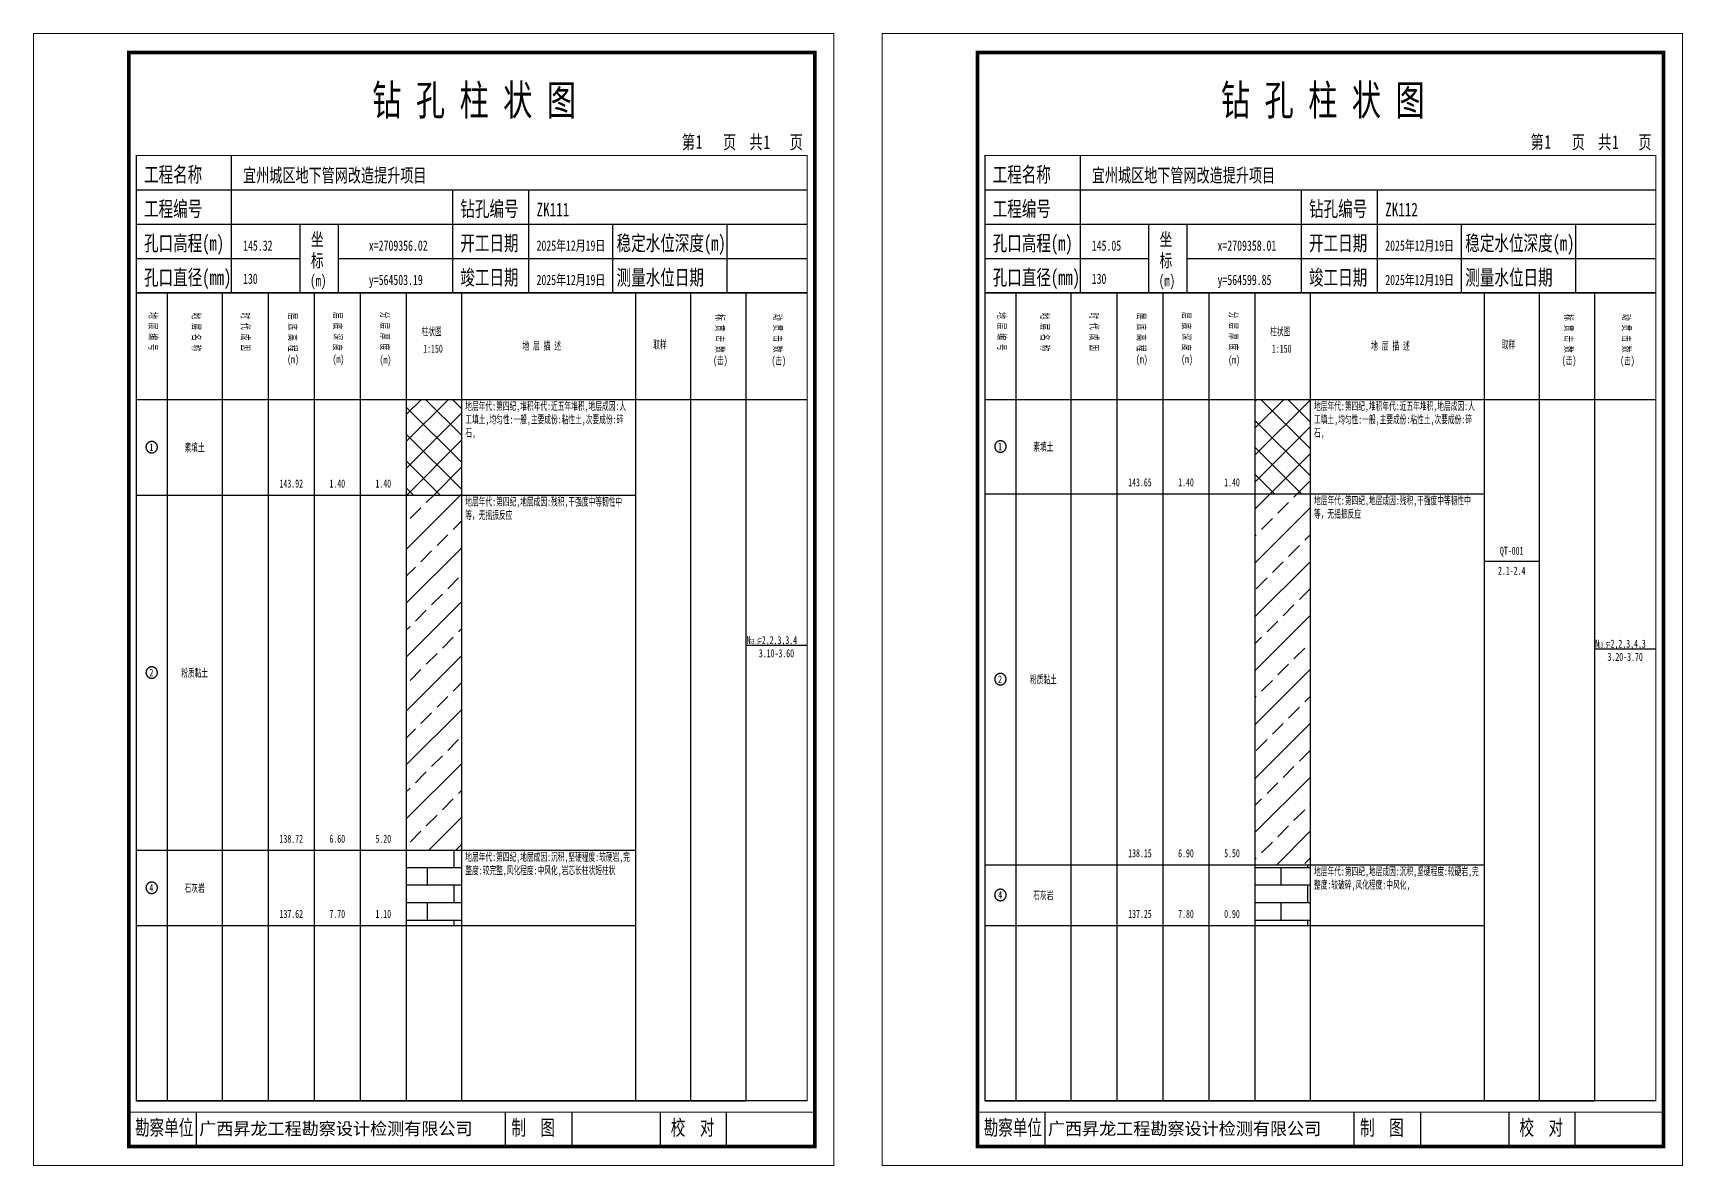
# Model space of a CAD drawing. Header units: millimetres. Extents: x 0 to 2711117, y 0 to 567555.
# Drawn here: x 29394.5 to 29827.4, y -0.1 to 297.1 of the extents above; entities that cross this region are included whole.
import ezdxf
from ezdxf.enums import TextEntityAlignment as Align

# ---------------------------------------------------------------- set-up
doc = ezdxf.new("R2010")
doc.units = ezdxf.units.MM
doc.layers.add('GICAD_POU_TEXTS', color=7, linetype='Continuous')
doc.layers.add('勘察点图例', color=7, linetype='Continuous')
doc.styles.add('HEAD_FONT', font='simfang.ttf', dxfattribs={"width": 0.6})
doc.styles.add('HEAD_FONT2', font='simfang.ttf', dxfattribs={"width": 0.6})
doc.styles.add('HT', font='simhei.ttf')
doc.styles.add('LZ_FONT', font='simfang.ttf', dxfattribs={"width": 0.7, "height": 8})
doc.styles.add('成果图图块', font='simfang.ttf', dxfattribs={"height": 2.5})
doc.styles.add('成果图表体', font='simfang.ttf', dxfattribs={"width": 0.6, "height": 2.1})
pattern_1 = [(45, (0, 0), (-3.5355339, 3.5355339), []), (135, (0, 0), (-3.5355339, -3.5355339), [])]
pattern_2 = [(45, (0, 0), (-7.0710678, 7.0710678), []), (45, (7.071, 0), (-7.0710678, 7.0710678), [4, -2])]
pattern_3 = [(0, (0, 0), (0, 4.6), []), (90, (0, 0), (-7, 4.6), [4.6, -4.6])]

# ---------------------------------------------------------------- blocks, each defined once
blk = doc.blocks.new('ZK111')
for p, q in [((52, 229), (52, 265)), ((27, 256), (203, 256)), ((110, 229), (110, 256)), ((130, 229), (130, 256)), ((27, 247), (203, 247)), ((70, 229), (70, 247)), ((80, 229), (80, 247)), ((152, 229), (152, 247)), ((182, 229), (182, 247)), ((27, 238), (70, 238)), ((80, 238), (203, 238)), ((27, 229), (35.05, 229)), ((35.05, 229), (35.05, 17)), ((35.05, 229), (49.53, 229)), ((49.53, 229), (49.53, 17)), ((49.53, 229), (61.6, 229)), ((61.6, 229), (61.6, 17)), ((61.6, 229), (73.68, 229)), ((73.68, 229), (73.68, 17)), ((73.68, 229), (85.75, 229)), ((85.75, 229), (85.75, 17)), ((85.75, 229), (97.82, 229)), ((97.82, 229), (97.82, 17)), ((97.82, 229), (112.3, 229)), ((112.3, 229), (112.3, 17)), ((112.3, 229), (157.93, 229)), ((157.93, 229), (157.93, 17)), ((157.93, 229), (172.42, 229)), ((172.42, 229), (172.42, 17)), ((172.42, 229), (186.9, 229)), ((186.9, 229), (186.9, 17)), ((186.9, 229), (203, 229)), ((27, 201), (203, 201)), ((27, 17), (35.05, 17)), ((35.05, 17), (49.53, 17)), ((42.74, 4.95), (42.74, 13.95)), ((42.74, 4.95), (42.74, 13.95)), ((49.53, 17), (61.6, 17)), ((61.6, 17), (73.68, 17)), ((73.68, 17), (85.75, 17)), ((85.75, 17), (97.82, 17)), ((97.82, 17), (112.3, 17)), ((112.3, 17), (157.93, 17)), ((123.83, 4.95), (123.83, 13.95)), ((141.38, 4.95), (141.38, 13.95)), ((157.93, 17), (172.42, 17)), ((164.48, 4.95), (164.48, 13.95)), ((172.42, 17), (186.9, 17)), ((181.84, 4.95), (181.84, 13.95)), ((181.84, 4.95), (181.84, 13.95))]:
    blk.add_line(p, q)
for points, const_width in [([(0, 0), (210, 0), (210, 297), (0, 297)], 0.25), ([(25, 5), (205, 5), (205, 292), (25, 292)], 1), ([(27, 265), (203, 265), (203, 17), (27, 17)], 0.3)]:
    blk.add_lwpolyline(points, close=True, dxfattribs=dict(const_width=const_width))
at = {"const_width": 0.3}
for points in [[(27, 229), (203, 229)], [(25, 14), (205, 14)]]:
    blk.add_lwpolyline(points, dxfattribs=at)
at = {"style": 'LZ_FONT', "width": 0.7}
for s, height, p in [('钻 孔 柱 状 图', 8, (88.9, 275.54)), ('第', 3.6, (170.12, 266.7)), ('1', 3.6, (173.78, 266.75)), ('页', 3.6, (180.96, 266.7)), ('共', 3.6, (187.88, 266.7)), ('1', 3.6, (191.54, 266.7)), ('页', 3.6, (198.44, 266.7)), ('工程名称', 4, (29, 258)), ('宜州城区地下管网改造提升项目', 3.6, (55, 258)), ('工程编号', 4, (29, 249)), ('钻孔编号', 4, (112, 249)), ('ZK111', 3.6, (132, 249)), ('孔口高程(m)', 4, (29, 240)), ('145.32', 2.7, (55, 240)), ('坐', 3.5, (72.79, 241.24)), ('x=2709356.02', 2.7, (88, 240)), ('开工日期', 4, (112, 240)), ('2025年12月19日', 2.7, (132, 240)), ('稳定水位深度(m)', 4, (153, 240)), ('标', 3.5, (72.79, 235.7)), ('孔口直径(mm)', 4, (29, 231)), ('130', 2.7, (54.98, 231.31)), ('(m) ', 3, (72.59, 230.65)), ('竣工日期', 4, (112, 231)), ('2025年12月19日', 2.7, (132, 231)), ('测量水位日期', 4, (153, 231)), ('y=564503.19', 2.7, (88, 231)), ('勘察单位', 4, (26.65, 7.95)), ('制  图', 4, (125.4, 7.95)), ('校  对', 4, (167.22, 7.95))]:
    blk.add_text(s, height=height, dxfattribs=at).set_placement(p)
at = {"style": 'HT'}
blk.add_text('广西昇龙工程勘察设计检测有限公司', height=3.2865, dxfattribs=at).set_placement((43.48, 8.02))
at = {"char_height": 2.1, "width": 22.806, "attachment_point": 1, "rotation": 270, "style": 'HEAD_FONT'}
for s, insert in [('地 层 编 号', (32.46, 223.92)), ('地 层 名 称', (43.79, 223.76)), ('时 代 成 因', (56.67, 223.83)), ('层 底 高 程', (69.07, 223.71)), ('层 底 深 度', (80.9, 223.91)), ('分 层 厚 度', (93.26, 224.01)), ('标 贯 击 数', (181.21, 223.37)), ('动 贯 击 数', (196.38, 223.43))]:
    blk.add_mtext(s, dxfattribs=dict(at, insert=insert))
at = {"char_height": 2.1, "attachment_point": 1}
for s, insert, width, style in [('柱状图', (101.82, 219.87), 7.855, 'HEAD_FONT2'), ('取样', (162.58, 216.44), 7.855, 'HEAD_FONT2'), ('(m)', (66.58, 212.56), 4.7944, 'HEAD_FONT'), ('(m)', (78.47, 212.61), 4.7944, 'HEAD_FONT'), ('(m)', (90.81, 212.43), 4.7944, 'HEAD_FONT'), ('1:150', (102.26, 215.36), 6.9223, 'HEAD_FONT2'), ('地 层 描 述', (128.29, 216.11), 22.0781, 'HEAD_FONT2'), ('(击)', (178.33, 212.31), 7.855, 'HEAD_FONT2'), ('(击)', (193.64, 212.22), 7.855, 'HEAD_FONT2')]:
    blk.add_mtext(s, dxfattribs=dict(at, insert=insert, width=width, style=style))
blk = doc.blocks.new('ZK111_0')
at = {"color": 7}
blk.add_polyline3d([(-1.5, 0.02, 0), (-1.5, -0.06, 0), (-1.49, -0.13, 0), (-1.48, -0.2, 0), (-1.47, -0.28, 0), (-1.46, -0.35, 0), (-1.44, -0.42, 0), (-1.41, -0.49, 0), (-1.39, -0.56, 0), (-1.36, -0.63, 0), (-1.32, -0.69, 0), (-1.29, -0.76, 0), (-1.25, -0.82, 0), (-1.2, -0.88, 0), (-1.16, -0.94, 0), (-1.11, -0.99, 0), (-1.06, -1.04, 0), (-1.01, -1.1, 0), (-0.95, -1.14, 0), (-0.89, -1.19, 0), (-0.83, -1.23, 0), (-0.77, -1.27, 0), (-0.71, -1.31, 0), (-0.64, -1.34, 0), (-0.57, -1.37, 0), (-0.51, -1.4, 0), (-0.44, -1.42, 0), (-0.36, -1.44, 0), (-0.29, -1.46, 0), (-0.22, -1.47, 0), (-0.15, -1.48, 0), (-0.07, -1.48, 0), (0, -1.48, 0), (0.07, -1.48, 0), (0.15, -1.48, 0), (0.22, -1.47, 0), (0.29, -1.46, 0), (0.36, -1.44, 0), (0.44, -1.42, 0), (0.51, -1.4, 0), (0.57, -1.37, 0), (0.64, -1.34, 0), (0.71, -1.31, 0), (0.77, -1.27, 0), (0.83, -1.23, 0), (0.89, -1.19, 0), (0.95, -1.14, 0), (1.01, -1.1, 0), (1.06, -1.04, 0), (1.11, -0.99, 0), (1.16, -0.94, 0), (1.2, -0.88, 0), (1.25, -0.82, 0), (1.29, -0.76, 0), (1.32, -0.69, 0), (1.36, -0.63, 0), (1.39, -0.56, 0), (1.41, -0.49, 0), (1.44, -0.42, 0), (1.46, -0.35, 0), (1.47, -0.28, 0), (1.48, -0.2, 0), (1.49, -0.13, 0), (1.5, -0.06, 0), (1.5, 0.02, 0), (1.5, 0.09, 0), (1.49, 0.16, 0), (1.48, 0.24, 0), (1.47, 0.31, 0), (1.46, 0.38, 0), (1.44, 0.45, 0), (1.41, 0.52, 0), (1.39, 0.59, 0), (1.36, 0.66, 0), (1.32, 0.72, 0), (1.29, 0.79, 0), (1.25, 0.85, 0), (1.2, 0.91, 0), (1.16, 0.97, 0), (1.11, 1.02, 0), (1.06, 1.08, 0), (1.01, 1.13, 0), (0.95, 1.18, 0), (0.89, 1.22, 0), (0.83, 1.26, 0), (0.77, 1.3, 0), (0.71, 1.34, 0), (0.64, 1.37, 0), (0.57, 1.4, 0), (0.51, 1.43, 0), (0.44, 1.45, 0), (0.36, 1.47, 0), (0.29, 1.49, 0), (0.22, 1.5, 0), (0.15, 1.51, 0), (0.07, 1.51, 0), (0, 1.52, 0), (-0.07, 1.51, 0), (-0.15, 1.51, 0), (-0.22, 1.5, 0), (-0.29, 1.49, 0), (-0.36, 1.47, 0), (-0.44, 1.45, 0), (-0.51, 1.43, 0), (-0.57, 1.4, 0), (-0.64, 1.37, 0), (-0.71, 1.34, 0), (-0.77, 1.3, 0), (-0.83, 1.26, 0), (-0.89, 1.22, 0), (-0.95, 1.18, 0), (-1.01, 1.13, 0), (-1.06, 1.08, 0), (-1.11, 1.02, 0), (-1.16, 0.97, 0), (-1.2, 0.91, 0), (-1.25, 0.85, 0), (-1.29, 0.79, 0), (-1.32, 0.72, 0), (-1.36, 0.66, 0), (-1.39, 0.59, 0), (-1.41, 0.52, 0), (-1.44, 0.45, 0), (-1.46, 0.38, 0), (-1.47, 0.31, 0), (-1.48, 0.24, 0), (-1.49, 0.16, 0), (-1.5, 0.09, 0), (-1.5, 0.02, 0)], dxfattribs=at)
at = {"layer": 'GICAD_POU_TEXTS', "color": 7, "style": '成果图图块', "width": 0.7}
blk.add_text('1', height=2, dxfattribs=at).set_placement((-0.09, -0.99), align=Align.CENTER)
blk = doc.blocks.new('ZK111_1')
at = {"color": 7}
blk.add_polyline3d([(-1.5, 0.02, 0), (-1.5, -0.06, 0), (-1.49, -0.13, 0), (-1.48, -0.2, 0), (-1.47, -0.28, 0), (-1.46, -0.35, 0), (-1.44, -0.42, 0), (-1.41, -0.49, 0), (-1.39, -0.56, 0), (-1.36, -0.63, 0), (-1.32, -0.69, 0), (-1.29, -0.76, 0), (-1.25, -0.82, 0), (-1.2, -0.88, 0), (-1.16, -0.94, 0), (-1.11, -0.99, 0), (-1.06, -1.04, 0), (-1.01, -1.1, 0), (-0.95, -1.14, 0), (-0.89, -1.19, 0), (-0.83, -1.23, 0), (-0.77, -1.27, 0), (-0.71, -1.31, 0), (-0.64, -1.34, 0), (-0.57, -1.37, 0), (-0.51, -1.4, 0), (-0.44, -1.42, 0), (-0.36, -1.44, 0), (-0.29, -1.46, 0), (-0.22, -1.47, 0), (-0.15, -1.48, 0), (-0.07, -1.48, 0), (0, -1.48, 0), (0.07, -1.48, 0), (0.15, -1.48, 0), (0.22, -1.47, 0), (0.29, -1.46, 0), (0.36, -1.44, 0), (0.44, -1.42, 0), (0.51, -1.4, 0), (0.57, -1.37, 0), (0.64, -1.34, 0), (0.71, -1.31, 0), (0.77, -1.27, 0), (0.83, -1.23, 0), (0.89, -1.19, 0), (0.95, -1.14, 0), (1.01, -1.1, 0), (1.06, -1.04, 0), (1.11, -0.99, 0), (1.16, -0.94, 0), (1.2, -0.88, 0), (1.25, -0.82, 0), (1.29, -0.76, 0), (1.32, -0.69, 0), (1.36, -0.63, 0), (1.39, -0.56, 0), (1.41, -0.49, 0), (1.44, -0.42, 0), (1.46, -0.35, 0), (1.47, -0.28, 0), (1.48, -0.2, 0), (1.49, -0.13, 0), (1.5, -0.06, 0), (1.5, 0.02, 0), (1.5, 0.09, 0), (1.49, 0.16, 0), (1.48, 0.24, 0), (1.47, 0.31, 0), (1.46, 0.38, 0), (1.44, 0.45, 0), (1.41, 0.52, 0), (1.39, 0.59, 0), (1.36, 0.66, 0), (1.32, 0.72, 0), (1.29, 0.79, 0), (1.25, 0.85, 0), (1.2, 0.91, 0), (1.16, 0.97, 0), (1.11, 1.02, 0), (1.06, 1.08, 0), (1.01, 1.13, 0), (0.95, 1.18, 0), (0.89, 1.22, 0), (0.83, 1.26, 0), (0.77, 1.3, 0), (0.71, 1.34, 0), (0.64, 1.37, 0), (0.57, 1.4, 0), (0.51, 1.43, 0), (0.44, 1.45, 0), (0.36, 1.47, 0), (0.29, 1.49, 0), (0.22, 1.5, 0), (0.15, 1.51, 0), (0.07, 1.51, 0), (0, 1.52, 0), (-0.07, 1.51, 0), (-0.15, 1.51, 0), (-0.22, 1.5, 0), (-0.29, 1.49, 0), (-0.36, 1.47, 0), (-0.44, 1.45, 0), (-0.51, 1.43, 0), (-0.57, 1.4, 0), (-0.64, 1.37, 0), (-0.71, 1.34, 0), (-0.77, 1.3, 0), (-0.83, 1.26, 0), (-0.89, 1.22, 0), (-0.95, 1.18, 0), (-1.01, 1.13, 0), (-1.06, 1.08, 0), (-1.11, 1.02, 0), (-1.16, 0.97, 0), (-1.2, 0.91, 0), (-1.25, 0.85, 0), (-1.29, 0.79, 0), (-1.32, 0.72, 0), (-1.36, 0.66, 0), (-1.39, 0.59, 0), (-1.41, 0.52, 0), (-1.44, 0.45, 0), (-1.46, 0.38, 0), (-1.47, 0.31, 0), (-1.48, 0.24, 0), (-1.49, 0.16, 0), (-1.5, 0.09, 0), (-1.5, 0.02, 0)], dxfattribs=at)
at = {"layer": 'GICAD_POU_TEXTS', "color": 7, "style": '成果图图块', "width": 0.7}
blk.add_text('2', height=2, dxfattribs=at).set_placement((-0.09, -0.99), align=Align.CENTER)
blk = doc.blocks.new('ZK111_2')
at = {"color": 7}
blk.add_polyline3d([(-1.5, 0.02, 0), (-1.5, -0.06, 0), (-1.49, -0.13, 0), (-1.48, -0.2, 0), (-1.47, -0.28, 0), (-1.46, -0.35, 0), (-1.44, -0.42, 0), (-1.41, -0.49, 0), (-1.39, -0.56, 0), (-1.36, -0.63, 0), (-1.32, -0.69, 0), (-1.29, -0.76, 0), (-1.25, -0.82, 0), (-1.2, -0.88, 0), (-1.16, -0.94, 0), (-1.11, -0.99, 0), (-1.06, -1.04, 0), (-1.01, -1.1, 0), (-0.95, -1.14, 0), (-0.89, -1.19, 0), (-0.83, -1.23, 0), (-0.77, -1.27, 0), (-0.71, -1.31, 0), (-0.64, -1.34, 0), (-0.57, -1.37, 0), (-0.51, -1.4, 0), (-0.44, -1.42, 0), (-0.36, -1.44, 0), (-0.29, -1.46, 0), (-0.22, -1.47, 0), (-0.15, -1.48, 0), (-0.07, -1.48, 0), (0, -1.48, 0), (0.07, -1.48, 0), (0.15, -1.48, 0), (0.22, -1.47, 0), (0.29, -1.46, 0), (0.36, -1.44, 0), (0.44, -1.42, 0), (0.51, -1.4, 0), (0.57, -1.37, 0), (0.64, -1.34, 0), (0.71, -1.31, 0), (0.77, -1.27, 0), (0.83, -1.23, 0), (0.89, -1.19, 0), (0.95, -1.14, 0), (1.01, -1.1, 0), (1.06, -1.04, 0), (1.11, -0.99, 0), (1.16, -0.94, 0), (1.2, -0.88, 0), (1.25, -0.82, 0), (1.29, -0.76, 0), (1.32, -0.69, 0), (1.36, -0.63, 0), (1.39, -0.56, 0), (1.41, -0.49, 0), (1.44, -0.42, 0), (1.46, -0.35, 0), (1.47, -0.28, 0), (1.48, -0.2, 0), (1.49, -0.13, 0), (1.5, -0.06, 0), (1.5, 0.02, 0), (1.5, 0.09, 0), (1.49, 0.16, 0), (1.48, 0.24, 0), (1.47, 0.31, 0), (1.46, 0.38, 0), (1.44, 0.45, 0), (1.41, 0.52, 0), (1.39, 0.59, 0), (1.36, 0.66, 0), (1.32, 0.72, 0), (1.29, 0.79, 0), (1.25, 0.85, 0), (1.2, 0.91, 0), (1.16, 0.97, 0), (1.11, 1.02, 0), (1.06, 1.08, 0), (1.01, 1.13, 0), (0.95, 1.18, 0), (0.89, 1.22, 0), (0.83, 1.26, 0), (0.77, 1.3, 0), (0.71, 1.34, 0), (0.64, 1.37, 0), (0.57, 1.4, 0), (0.51, 1.43, 0), (0.44, 1.45, 0), (0.36, 1.47, 0), (0.29, 1.49, 0), (0.22, 1.5, 0), (0.15, 1.51, 0), (0.07, 1.51, 0), (0, 1.52, 0), (-0.07, 1.51, 0), (-0.15, 1.51, 0), (-0.22, 1.5, 0), (-0.29, 1.49, 0), (-0.36, 1.47, 0), (-0.44, 1.45, 0), (-0.51, 1.43, 0), (-0.57, 1.4, 0), (-0.64, 1.37, 0), (-0.71, 1.34, 0), (-0.77, 1.3, 0), (-0.83, 1.26, 0), (-0.89, 1.22, 0), (-0.95, 1.18, 0), (-1.01, 1.13, 0), (-1.06, 1.08, 0), (-1.11, 1.02, 0), (-1.16, 0.97, 0), (-1.2, 0.91, 0), (-1.25, 0.85, 0), (-1.29, 0.79, 0), (-1.32, 0.72, 0), (-1.36, 0.66, 0), (-1.39, 0.59, 0), (-1.41, 0.52, 0), (-1.44, 0.45, 0), (-1.46, 0.38, 0), (-1.47, 0.31, 0), (-1.48, 0.24, 0), (-1.49, 0.16, 0), (-1.5, 0.09, 0), (-1.5, 0.02, 0)], dxfattribs=at)
at = {"layer": 'GICAD_POU_TEXTS', "color": 7, "style": '成果图图块', "width": 0.7}
blk.add_text('4', height=2, dxfattribs=at).set_placement((-0.09, -0.99), align=Align.CENTER)
blk = doc.blocks.new('ZK112')
for p, q in [((52, 229), (52, 265)), ((27, 256), (203, 256)), ((110, 229), (110, 256)), ((130, 229), (130, 256)), ((27, 247), (203, 247)), ((70, 229), (70, 247)), ((80, 229), (80, 247)), ((152, 229), (152, 247)), ((182, 229), (182, 247)), ((27, 238), (70, 238)), ((80, 238), (203, 238)), ((27, 229), (35.05, 229)), ((35.05, 229), (35.05, 17)), ((35.05, 229), (49.53, 229)), ((49.53, 229), (49.53, 17)), ((49.53, 229), (61.6, 229)), ((61.6, 229), (61.6, 17)), ((61.6, 229), (73.68, 229)), ((73.68, 229), (73.68, 17)), ((73.68, 229), (85.75, 229)), ((85.75, 229), (85.75, 17)), ((85.75, 229), (97.82, 229)), ((97.82, 229), (97.82, 17)), ((97.82, 229), (112.3, 229)), ((112.3, 229), (112.3, 17)), ((112.3, 229), (157.93, 229)), ((157.93, 229), (157.93, 17)), ((157.93, 229), (172.42, 229)), ((172.42, 229), (172.42, 17)), ((172.42, 229), (186.9, 229)), ((186.9, 229), (186.9, 17)), ((186.9, 229), (203, 229)), ((27, 201), (203, 201)), ((27, 17), (35.05, 17)), ((35.05, 17), (49.53, 17)), ((42.74, 4.95), (42.74, 13.95)), ((42.74, 4.95), (42.74, 13.95)), ((49.53, 17), (61.6, 17)), ((61.6, 17), (73.68, 17)), ((73.68, 17), (85.75, 17)), ((85.75, 17), (97.82, 17)), ((97.82, 17), (112.3, 17)), ((112.3, 17), (157.93, 17)), ((123.83, 4.95), (123.83, 13.95)), ((141.38, 4.95), (141.38, 13.95)), ((157.93, 17), (172.42, 17)), ((164.48, 4.95), (164.48, 13.95)), ((172.42, 17), (186.9, 17)), ((181.84, 4.95), (181.84, 13.95)), ((181.84, 4.95), (181.84, 13.95))]:
    blk.add_line(p, q)
for points, const_width in [([(0, 0), (210, 0), (210, 297), (0, 297)], 0.25), ([(25, 5), (205, 5), (205, 292), (25, 292)], 1), ([(27, 265), (203, 265), (203, 17), (27, 17)], 0.3)]:
    blk.add_lwpolyline(points, close=True, dxfattribs=dict(const_width=const_width))
at = {"const_width": 0.3}
for points in [[(27, 229), (203, 229)], [(25, 14), (205, 14)]]:
    blk.add_lwpolyline(points, dxfattribs=at)
at = {"style": 'LZ_FONT', "width": 0.7}
for s, height, p in [('钻 孔 柱 状 图', 8, (88.9, 275.54)), ('第', 3.6, (170.12, 266.7)), ('1', 3.6, (173.78, 266.75)), ('页', 3.6, (180.96, 266.7)), ('共', 3.6, (187.88, 266.7)), ('1', 3.6, (191.54, 266.7)), ('页', 3.6, (198.44, 266.7)), ('工程名称', 4, (29, 258)), ('宜州城区地下管网改造提升项目', 3.6, (55, 258)), ('工程编号', 4, (29, 249)), ('钻孔编号', 4, (112, 249)), ('ZK112', 3.6, (132, 249)), ('孔口高程(m)', 4, (29, 240)), ('145.05', 2.7, (55, 240)), ('坐', 3.5, (72.79, 241.24)), ('x=2709358.01', 2.7, (88, 240)), ('开工日期', 4, (112, 240)), ('2025年12月19日', 2.7, (132, 240)), ('稳定水位深度(m)', 4, (153, 240)), ('标', 3.5, (72.79, 235.7)), ('孔口直径(mm)', 4, (29, 231)), ('130', 2.7, (54.98, 231.31)), ('(m) ', 3, (72.59, 230.65)), ('竣工日期', 4, (112, 231)), ('2025年12月19日', 2.7, (132, 231)), ('测量水位日期', 4, (153, 231)), ('y=564599.85', 2.7, (88, 231)), ('勘察单位', 4, (26.65, 7.95)), ('制  图', 4, (125.4, 7.95)), ('校  对', 4, (167.22, 7.95))]:
    blk.add_text(s, height=height, dxfattribs=at).set_placement(p)
at = {"style": 'HT'}
blk.add_text('广西昇龙工程勘察设计检测有限公司', height=3.2865, dxfattribs=at).set_placement((43.48, 8.02))
at = {"char_height": 2.1, "width": 22.806, "attachment_point": 1, "rotation": 270, "style": 'HEAD_FONT'}
for s, insert in [('地 层 编 号', (32.46, 223.92)), ('地 层 名 称', (43.79, 223.76)), ('时 代 成 因', (56.67, 223.83)), ('层 底 高 程', (69.07, 223.71)), ('层 底 深 度', (80.9, 223.91)), ('分 层 厚 度', (93.26, 224.01)), ('标 贯 击 数', (181.21, 223.37)), ('动 贯 击 数', (196.38, 223.43))]:
    blk.add_mtext(s, dxfattribs=dict(at, insert=insert))
at = {"char_height": 2.1, "attachment_point": 1}
for s, insert, width, style in [('柱状图', (101.82, 219.87), 7.855, 'HEAD_FONT2'), ('取样', (162.58, 216.44), 7.855, 'HEAD_FONT2'), ('(m)', (66.58, 212.56), 4.7944, 'HEAD_FONT'), ('(m)', (78.47, 212.61), 4.7944, 'HEAD_FONT'), ('(m)', (90.81, 212.43), 4.7944, 'HEAD_FONT'), ('1:150', (102.26, 215.36), 6.9223, 'HEAD_FONT2'), ('地 层 描 述', (128.29, 216.11), 22.0781, 'HEAD_FONT2'), ('(击)', (178.33, 212.31), 7.855, 'HEAD_FONT2'), ('(击)', (193.64, 212.22), 7.855, 'HEAD_FONT2')]:
    blk.add_mtext(s, dxfattribs=dict(at, insert=insert, width=width, style=style))
blk = doc.blocks.new('ZK112_0')
at = {"color": 7}
blk.add_polyline3d([(-1.5, 0.02, 0), (-1.5, -0.06, 0), (-1.49, -0.13, 0), (-1.48, -0.2, 0), (-1.47, -0.28, 0), (-1.46, -0.35, 0), (-1.44, -0.42, 0), (-1.41, -0.49, 0), (-1.39, -0.56, 0), (-1.36, -0.63, 0), (-1.32, -0.69, 0), (-1.29, -0.76, 0), (-1.25, -0.82, 0), (-1.2, -0.88, 0), (-1.16, -0.94, 0), (-1.11, -0.99, 0), (-1.06, -1.04, 0), (-1.01, -1.1, 0), (-0.95, -1.14, 0), (-0.89, -1.19, 0), (-0.83, -1.23, 0), (-0.77, -1.27, 0), (-0.71, -1.31, 0), (-0.64, -1.34, 0), (-0.57, -1.37, 0), (-0.51, -1.4, 0), (-0.44, -1.42, 0), (-0.36, -1.44, 0), (-0.29, -1.46, 0), (-0.22, -1.47, 0), (-0.15, -1.48, 0), (-0.07, -1.48, 0), (0, -1.48, 0), (0.07, -1.48, 0), (0.15, -1.48, 0), (0.22, -1.47, 0), (0.29, -1.46, 0), (0.36, -1.44, 0), (0.44, -1.42, 0), (0.51, -1.4, 0), (0.57, -1.37, 0), (0.64, -1.34, 0), (0.71, -1.31, 0), (0.77, -1.27, 0), (0.83, -1.23, 0), (0.89, -1.19, 0), (0.95, -1.14, 0), (1.01, -1.1, 0), (1.06, -1.04, 0), (1.11, -0.99, 0), (1.16, -0.94, 0), (1.2, -0.88, 0), (1.25, -0.82, 0), (1.29, -0.76, 0), (1.32, -0.69, 0), (1.36, -0.63, 0), (1.39, -0.56, 0), (1.41, -0.49, 0), (1.44, -0.42, 0), (1.46, -0.35, 0), (1.47, -0.28, 0), (1.48, -0.2, 0), (1.49, -0.13, 0), (1.5, -0.06, 0), (1.5, 0.02, 0), (1.5, 0.09, 0), (1.49, 0.16, 0), (1.48, 0.24, 0), (1.47, 0.31, 0), (1.46, 0.38, 0), (1.44, 0.45, 0), (1.41, 0.52, 0), (1.39, 0.59, 0), (1.36, 0.66, 0), (1.32, 0.72, 0), (1.29, 0.79, 0), (1.25, 0.85, 0), (1.2, 0.91, 0), (1.16, 0.97, 0), (1.11, 1.02, 0), (1.06, 1.08, 0), (1.01, 1.13, 0), (0.95, 1.18, 0), (0.89, 1.22, 0), (0.83, 1.26, 0), (0.77, 1.3, 0), (0.71, 1.34, 0), (0.64, 1.37, 0), (0.57, 1.4, 0), (0.51, 1.43, 0), (0.44, 1.45, 0), (0.36, 1.47, 0), (0.29, 1.49, 0), (0.22, 1.5, 0), (0.15, 1.51, 0), (0.07, 1.51, 0), (0, 1.52, 0), (-0.07, 1.51, 0), (-0.15, 1.51, 0), (-0.22, 1.5, 0), (-0.29, 1.49, 0), (-0.36, 1.47, 0), (-0.44, 1.45, 0), (-0.51, 1.43, 0), (-0.57, 1.4, 0), (-0.64, 1.37, 0), (-0.71, 1.34, 0), (-0.77, 1.3, 0), (-0.83, 1.26, 0), (-0.89, 1.22, 0), (-0.95, 1.18, 0), (-1.01, 1.13, 0), (-1.06, 1.08, 0), (-1.11, 1.02, 0), (-1.16, 0.97, 0), (-1.2, 0.91, 0), (-1.25, 0.85, 0), (-1.29, 0.79, 0), (-1.32, 0.72, 0), (-1.36, 0.66, 0), (-1.39, 0.59, 0), (-1.41, 0.52, 0), (-1.44, 0.45, 0), (-1.46, 0.38, 0), (-1.47, 0.31, 0), (-1.48, 0.24, 0), (-1.49, 0.16, 0), (-1.5, 0.09, 0), (-1.5, 0.02, 0)], dxfattribs=at)
at = {"layer": 'GICAD_POU_TEXTS', "color": 7, "style": '成果图图块', "width": 0.7}
blk.add_text('1', height=2, dxfattribs=at).set_placement((-0.09, -0.99), align=Align.CENTER)
blk = doc.blocks.new('ZK112_1')
at = {"color": 7}
blk.add_polyline3d([(-1.5, 0.02, 0), (-1.5, -0.06, 0), (-1.49, -0.13, 0), (-1.48, -0.2, 0), (-1.47, -0.28, 0), (-1.46, -0.35, 0), (-1.44, -0.42, 0), (-1.41, -0.49, 0), (-1.39, -0.56, 0), (-1.36, -0.63, 0), (-1.32, -0.69, 0), (-1.29, -0.76, 0), (-1.25, -0.82, 0), (-1.2, -0.88, 0), (-1.16, -0.94, 0), (-1.11, -0.99, 0), (-1.06, -1.04, 0), (-1.01, -1.1, 0), (-0.95, -1.14, 0), (-0.89, -1.19, 0), (-0.83, -1.23, 0), (-0.77, -1.27, 0), (-0.71, -1.31, 0), (-0.64, -1.34, 0), (-0.57, -1.37, 0), (-0.51, -1.4, 0), (-0.44, -1.42, 0), (-0.36, -1.44, 0), (-0.29, -1.46, 0), (-0.22, -1.47, 0), (-0.15, -1.48, 0), (-0.07, -1.48, 0), (0, -1.48, 0), (0.07, -1.48, 0), (0.15, -1.48, 0), (0.22, -1.47, 0), (0.29, -1.46, 0), (0.36, -1.44, 0), (0.44, -1.42, 0), (0.51, -1.4, 0), (0.57, -1.37, 0), (0.64, -1.34, 0), (0.71, -1.31, 0), (0.77, -1.27, 0), (0.83, -1.23, 0), (0.89, -1.19, 0), (0.95, -1.14, 0), (1.01, -1.1, 0), (1.06, -1.04, 0), (1.11, -0.99, 0), (1.16, -0.94, 0), (1.2, -0.88, 0), (1.25, -0.82, 0), (1.29, -0.76, 0), (1.32, -0.69, 0), (1.36, -0.63, 0), (1.39, -0.56, 0), (1.41, -0.49, 0), (1.44, -0.42, 0), (1.46, -0.35, 0), (1.47, -0.28, 0), (1.48, -0.2, 0), (1.49, -0.13, 0), (1.5, -0.06, 0), (1.5, 0.02, 0), (1.5, 0.09, 0), (1.49, 0.16, 0), (1.48, 0.24, 0), (1.47, 0.31, 0), (1.46, 0.38, 0), (1.44, 0.45, 0), (1.41, 0.52, 0), (1.39, 0.59, 0), (1.36, 0.66, 0), (1.32, 0.72, 0), (1.29, 0.79, 0), (1.25, 0.85, 0), (1.2, 0.91, 0), (1.16, 0.97, 0), (1.11, 1.02, 0), (1.06, 1.08, 0), (1.01, 1.13, 0), (0.95, 1.18, 0), (0.89, 1.22, 0), (0.83, 1.26, 0), (0.77, 1.3, 0), (0.71, 1.34, 0), (0.64, 1.37, 0), (0.57, 1.4, 0), (0.51, 1.43, 0), (0.44, 1.45, 0), (0.36, 1.47, 0), (0.29, 1.49, 0), (0.22, 1.5, 0), (0.15, 1.51, 0), (0.07, 1.51, 0), (0, 1.52, 0), (-0.07, 1.51, 0), (-0.15, 1.51, 0), (-0.22, 1.5, 0), (-0.29, 1.49, 0), (-0.36, 1.47, 0), (-0.44, 1.45, 0), (-0.51, 1.43, 0), (-0.57, 1.4, 0), (-0.64, 1.37, 0), (-0.71, 1.34, 0), (-0.77, 1.3, 0), (-0.83, 1.26, 0), (-0.89, 1.22, 0), (-0.95, 1.18, 0), (-1.01, 1.13, 0), (-1.06, 1.08, 0), (-1.11, 1.02, 0), (-1.16, 0.97, 0), (-1.2, 0.91, 0), (-1.25, 0.85, 0), (-1.29, 0.79, 0), (-1.32, 0.72, 0), (-1.36, 0.66, 0), (-1.39, 0.59, 0), (-1.41, 0.52, 0), (-1.44, 0.45, 0), (-1.46, 0.38, 0), (-1.47, 0.31, 0), (-1.48, 0.24, 0), (-1.49, 0.16, 0), (-1.5, 0.09, 0), (-1.5, 0.02, 0)], dxfattribs=at)
at = {"layer": 'GICAD_POU_TEXTS', "color": 7, "style": '成果图图块', "width": 0.7}
blk.add_text('2', height=2, dxfattribs=at).set_placement((-0.09, -0.99), align=Align.CENTER)
blk = doc.blocks.new('ZK112_2')
at = {"color": 7}
blk.add_polyline3d([(-1.5, 0.02, 0), (-1.5, -0.06, 0), (-1.49, -0.13, 0), (-1.48, -0.2, 0), (-1.47, -0.28, 0), (-1.46, -0.35, 0), (-1.44, -0.42, 0), (-1.41, -0.49, 0), (-1.39, -0.56, 0), (-1.36, -0.63, 0), (-1.32, -0.69, 0), (-1.29, -0.76, 0), (-1.25, -0.82, 0), (-1.2, -0.88, 0), (-1.16, -0.94, 0), (-1.11, -0.99, 0), (-1.06, -1.04, 0), (-1.01, -1.1, 0), (-0.95, -1.14, 0), (-0.89, -1.19, 0), (-0.83, -1.23, 0), (-0.77, -1.27, 0), (-0.71, -1.31, 0), (-0.64, -1.34, 0), (-0.57, -1.37, 0), (-0.51, -1.4, 0), (-0.44, -1.42, 0), (-0.36, -1.44, 0), (-0.29, -1.46, 0), (-0.22, -1.47, 0), (-0.15, -1.48, 0), (-0.07, -1.48, 0), (0, -1.48, 0), (0.07, -1.48, 0), (0.15, -1.48, 0), (0.22, -1.47, 0), (0.29, -1.46, 0), (0.36, -1.44, 0), (0.44, -1.42, 0), (0.51, -1.4, 0), (0.57, -1.37, 0), (0.64, -1.34, 0), (0.71, -1.31, 0), (0.77, -1.27, 0), (0.83, -1.23, 0), (0.89, -1.19, 0), (0.95, -1.14, 0), (1.01, -1.1, 0), (1.06, -1.04, 0), (1.11, -0.99, 0), (1.16, -0.94, 0), (1.2, -0.88, 0), (1.25, -0.82, 0), (1.29, -0.76, 0), (1.32, -0.69, 0), (1.36, -0.63, 0), (1.39, -0.56, 0), (1.41, -0.49, 0), (1.44, -0.42, 0), (1.46, -0.35, 0), (1.47, -0.28, 0), (1.48, -0.2, 0), (1.49, -0.13, 0), (1.5, -0.06, 0), (1.5, 0.02, 0), (1.5, 0.09, 0), (1.49, 0.16, 0), (1.48, 0.24, 0), (1.47, 0.31, 0), (1.46, 0.38, 0), (1.44, 0.45, 0), (1.41, 0.52, 0), (1.39, 0.59, 0), (1.36, 0.66, 0), (1.32, 0.72, 0), (1.29, 0.79, 0), (1.25, 0.85, 0), (1.2, 0.91, 0), (1.16, 0.97, 0), (1.11, 1.02, 0), (1.06, 1.08, 0), (1.01, 1.13, 0), (0.95, 1.18, 0), (0.89, 1.22, 0), (0.83, 1.26, 0), (0.77, 1.3, 0), (0.71, 1.34, 0), (0.64, 1.37, 0), (0.57, 1.4, 0), (0.51, 1.43, 0), (0.44, 1.45, 0), (0.36, 1.47, 0), (0.29, 1.49, 0), (0.22, 1.5, 0), (0.15, 1.51, 0), (0.07, 1.51, 0), (0, 1.52, 0), (-0.07, 1.51, 0), (-0.15, 1.51, 0), (-0.22, 1.5, 0), (-0.29, 1.49, 0), (-0.36, 1.47, 0), (-0.44, 1.45, 0), (-0.51, 1.43, 0), (-0.57, 1.4, 0), (-0.64, 1.37, 0), (-0.71, 1.34, 0), (-0.77, 1.3, 0), (-0.83, 1.26, 0), (-0.89, 1.22, 0), (-0.95, 1.18, 0), (-1.01, 1.13, 0), (-1.06, 1.08, 0), (-1.11, 1.02, 0), (-1.16, 0.97, 0), (-1.2, 0.91, 0), (-1.25, 0.85, 0), (-1.29, 0.79, 0), (-1.32, 0.72, 0), (-1.36, 0.66, 0), (-1.39, 0.59, 0), (-1.41, 0.52, 0), (-1.44, 0.45, 0), (-1.46, 0.38, 0), (-1.47, 0.31, 0), (-1.48, 0.24, 0), (-1.49, 0.16, 0), (-1.5, 0.09, 0), (-1.5, 0.02, 0)], dxfattribs=at)
at = {"layer": 'GICAD_POU_TEXTS', "color": 7, "style": '成果图图块', "width": 0.7}
blk.add_text('4', height=2, dxfattribs=at).set_placement((-0.09, -0.99), align=Align.CENTER)

msp = doc.modelspace()

# ---------------------------------------------------------------- hatches: boundary and pattern name
at = {"layer": '勘察点图例'}
h = msp.add_hatch(dxfattribs=at)
h.set_pattern_fill('GKSTT', color=256, scale=0.5, style=0, pattern_type=2)
h.set_pattern_definition(pattern_1)
h.paths.add_polyline_path([(29492.44, 175.91), (29506.92, 175.91), (29506.92, 201), (29492.44, 201)])
h = msp.add_hatch(dxfattribs=at)
h.set_pattern_fill('GKSTT', color=256, scale=0.5, style=0, pattern_type=2)
h.set_pattern_definition(pattern_1)
h.paths.add_polyline_path([(29715.12, 176.23), (29729.61, 176.23), (29729.61, 201), (29715.12, 201)])
h = msp.add_hatch(dxfattribs=at)
h.set_pattern_fill('GKFZNT', color=256, scale=0.5, style=0, pattern_type=2)
h.set_pattern_definition(pattern_2)
h.paths.add_polyline_path([(29492.44, 82.71), (29506.92, 82.71), (29506.92, 175.91), (29492.44, 175.91)])
h = msp.add_hatch(dxfattribs=at)
h.set_pattern_fill('GKFZNT', color=256, scale=0.5, style=0, pattern_type=2)
h.set_pattern_definition(pattern_2)
h.paths.add_polyline_path([(29715.12, 78.92), (29729.61, 78.92), (29729.61, 176.23), (29715.12, 176.23)])
h = msp.add_hatch(dxfattribs=at)
h.set_pattern_fill('GKSHY', color=256, scale=0.5, style=0, pattern_type=2)
h.set_pattern_definition(pattern_3)
h.paths.add_polyline_path([(29492.44, 63), (29506.92, 63), (29506.92, 82.71), (29492.44, 82.71)])
h = msp.add_hatch(dxfattribs=at)
h.set_pattern_fill('GKSHY', color=256, scale=0.5, style=0, pattern_type=2)
h.set_pattern_definition(pattern_3)
h.paths.add_polyline_path([(29715.12, 63), (29729.61, 63), (29729.61, 78.92), (29715.12, 78.92)])

# ---------------------------------------------------------------- linework, layer by layer
for p, q in [((29421.62, 175.91), (29506.92, 175.91)), ((29506.92, 175.91), (29552.55, 175.91)), ((29644.3, 176.23), (29729.61, 176.23)), ((29729.61, 176.23), (29775.24, 176.23)), ((29775.24, 158.54), (29789.72, 158.54)), ((29581.52, 136.48), (29597.62, 136.48)), ((29804.21, 135.54), (29820.3, 135.54)), ((29421.62, 82.71), (29506.92, 82.71)), ((29506.92, 82.71), (29552.55, 82.71)), ((29644.3, 78.92), (29729.61, 78.92)), ((29729.61, 78.92), (29775.24, 78.92)), ((29421.62, 63), (29506.92, 63)), ((29506.92, 63), (29552.55, 63)), ((29644.3, 63), (29729.61, 63)), ((29729.61, 63), (29775.24, 63))]:
    msp.add_line(p, q, dxfattribs=at)

# ---------------------------------------------------------------- block references
for name, p in [('ZK111', (29394.62, 0)), ('ZK112', (29617.3, 0)), ('ZK111_0', (29425.64, 188.45)), ('ZK112_0', (29648.33, 188.62)), ('ZK111_1', (29425.64, 129.31)), ('ZK112_1', (29648.33, 127.58)), ('ZK111_2', (29425.64, 72.86)), ('ZK112_2', (29648.33, 70.96))]:
    msp.add_blockref(name, p, dxfattribs=at)

# ---------------------------------------------------------------- texts
at = {"layer": '勘察点图例', "style": '成果图表体', "width": 0.6}
for s, p in [('素填土', (29436.91, 188.45)), ('素填土', (29659.59, 188.62)), ('143.92', (29462.26, 178.91)), ('1.40', (29474.33, 178.91)), ('1.40', (29486.4, 178.91)), ('143.65', (29684.94, 179.23)), ('1.40', (29697.02, 179.23)), ('1.40', (29709.09, 179.23)), ('QT-001', (29782.48, 161.04)), ('2.1-2.4', (29782.48, 156.04)), ('3.10-3.60', (29589.57, 134.38)), ('3.20-3.70', (29812.26, 133.44)), ('粉质黏土', (29436.91, 129.31)), ('粉质黏土', (29659.59, 127.58)), ('138.72', (29462.26, 85.71)), ('6.60', (29474.33, 85.71)), ('5.20', (29486.4, 85.71)), ('138.15', (29684.94, 81.92)), ('6.90', (29697.02, 81.92)), ('5.50', (29709.09, 81.92)), ('石灰岩', (29436.91, 72.86)), ('石灰岩', (29659.59, 70.96)), ('137.62', (29462.26, 66)), ('7.70', (29474.33, 66)), ('1.10', (29486.4, 66)), ('137.25', (29684.94, 66)), ('7.80', (29697.02, 66)), ('0.90', (29709.09, 66))]:
    msp.add_text(s, height=2.1, dxfattribs=at).set_placement(p, align=Align.MIDDLE)
for s, height, p in [('N', 2.1, (29581.72, 136.8)), ('63.5', 1.4, (29582.42, 136.8)), ('=', 2.1, (29584.72, 136.8)), ('N', 2.1, (29804.41, 135.86)), ('63.5', 1.4, (29805.11, 135.86)), ('=', 2.1, (29807.41, 135.86))]:
    msp.add_text(s, height=height, dxfattribs=at).set_placement(p)
at = {"layer": '勘察点图例', "char_height": 2.1, "attachment_point": 1, "style": '成果图表体'}
for s, insert, width in [('地层年代:第四纪,堆积年代:近五年堆积,地层成因:人工填土,均匀性:一般,主要成份:粘性土,次要成份:碎石,', (29507.92, 200.3), 43.6296), ('地层年代:第四纪,堆积年代:近五年堆积,地层成因:人工填土,均匀性:一般,主要成份:粘性土,次要成份:碎石,', (29730.61, 200.3), 43.6296), ('地层年代:第四纪,地层成因:残积,干强度中等韧性中等，无摇振反应', (29507.92, 175.21), 43.6296), ('地层年代:第四纪,地层成因:残积,干强度中等韧性中等，无摇振反应', (29730.61, 175.53), 43.6296), ('2,2,3,3,4', (29585.72, 138.9), 4), ('2,2,3,4,3', (29808.41, 137.96), 4), ('地层年代:第四纪,地层成因:沉积,坚硬程度:较硬岩,完整度:较完整,风化程度:中风化,岩芯长柱状短柱状', (29507.92, 82.01), 43.6296), ('地层年代:第四纪,地层成因:沉积,坚硬程度:较硬岩,完整度:较破碎,风化程度:中风化,', (29730.61, 78.22), 43.6296)]:
    msp.add_mtext(s, dxfattribs=dict(at, insert=insert, width=width))

doc.saveas('drawing.dxf')
